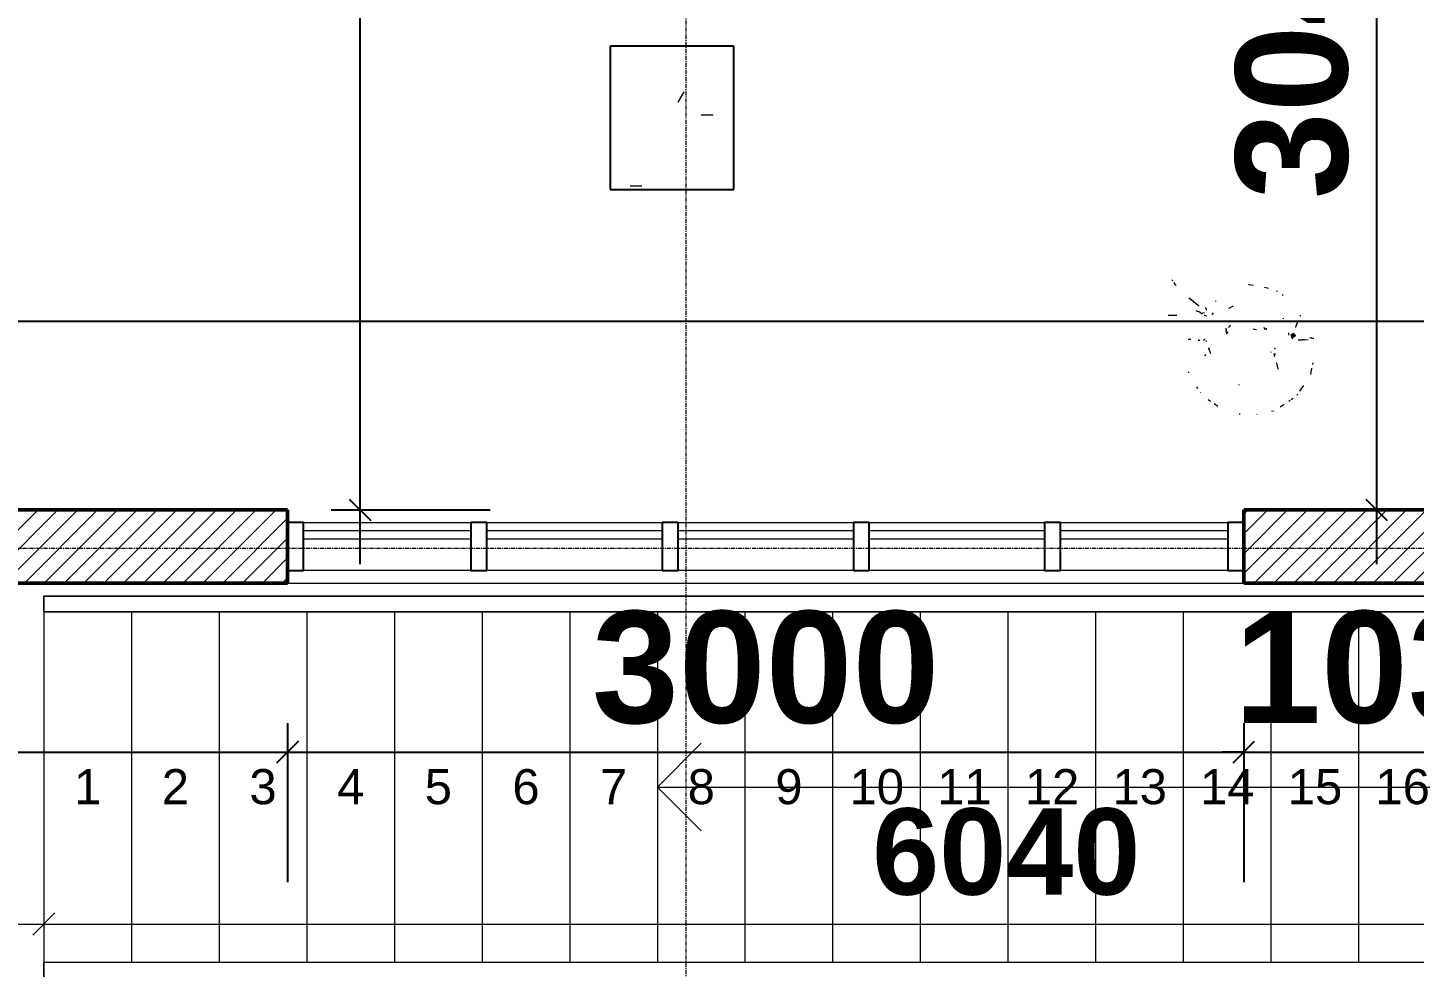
# Model space of a CAD drawing. Header units: inches. Extents: x 22 to 382261, y 22 to 371281.
# Drawn here: x 40439 to 44789, y 163592 to 166540 of the extents above; entities that cross this region are included whole.
import ezdxf

# ---------------------------------------------------------------- set-up
doc = ezdxf.new("R2010")
doc.units = ezdxf.units.IN
doc.header["$MEASUREMENT"] = 0
doc.linetypes.add('Grid Line 1_2_', pattern=[22.225, 12.7, -3.175, 3.175, -3.175])
doc.linetypes.add('Overhead', pattern=[3.96875, 2.38125, -1.5875])
for name, color, linetype, lineweight in [('A-ANNO-DIMS', 211, 'Continuous', 9), ('A-COLS', 52, 'Continuous', 9), ('A-FLOR', 192, 'Continuous', 9), ('A-FLOR-HRAL', 11, 'Continuous', 9), ('A-GLAZ-CURT', 52, 'Continuous', 9), ('A-GLAZ-CWMG', 51, 'Continuous', 9), ('A-WALL-PATT', 111, 'Continuous', 9), ('G-IMPT', 8, 'Continuous', 9), ('I-FURN', 30, 'Continuous', 9), ('I-WALL', 2, 'Continuous', 9), ('S-GRID', 1, 'Continuous', 9), ('S-STRS', 31, 'Continuous', 9), ('S-STRS-ANNO', 31, 'Continuous', 9)]:
    doc.layers.add(name, color=color, linetype=linetype, lineweight=lineweight)
doc.styles.add('Arial_1', font='arial.ttf', dxfattribs={"height": 340})
doc.styles.add('Arial_B', font='arialbd.ttf', dxfattribs={"height": 350.793651})
doc.styles.add('Arial_B_2', font='arialbd.ttf', dxfattribs={"height": 270.833333})
doc.dimstyles.new('2', dxfattribs={"dimscale": 304.8, "dimtxt": 346.888196, "dimasz": 0.221354, "dimexe": 1.338583, "dimexo": 0.0625, "dimgap": 0.278871, "dimtad": 1, "dimdec": 0, "dimzin": 0, "dimdsep": 46, "dimtxsty": 'Arial_B', "dimblk1": 'OBLIQUE', "dimblk2": 'OBLIQUE', "dimsah": 1, "dimcen": 0.09, "dimdle": 0.557743, "dimazin": 0, "dimtfac": 1, "dimtdec": 4, "dimtix": 1, "dimtmove": 0, "dimatfit": 3, "dimfxl": 0.557743, "dimfxlon": 1, "dimtvp": 1, "dimtolj": 1, "dimtzin": 0, "dimarcsym": 2})
doc.dimstyles.new('2_2', dxfattribs={"dimscale": 304.8, "dimtxt": 267.818092, "dimasz": 0.227865, "dimexe": 1.377953, "dimexo": 0.0625, "dimgap": 0.287073, "dimtad": 1, "dimdec": 0, "dimzin": 0, "dimdsep": 46, "dimtxsty": 'Arial_B_2', "dimblk1": 'OBLIQUE', "dimblk2": 'OBLIQUE', "dimsah": 1, "dimcen": 0.09, "dimdle": 0.574147, "dimazin": 0, "dimtfac": 1, "dimtdec": 4, "dimtix": 1, "dimtmove": 0, "dimatfit": 3, "dimfxl": 0.574147, "dimfxlon": 1, "dimtvp": 1, "dimtolj": 1, "dimtzin": 0, "dimlwd": 18, "dimlwe": 18, "dimarcsym": 2})

# ---------------------------------------------------------------- blocks, each defined once
blk = doc.blocks.new('System Panel - Glazed-442036-02-FIRST FLOOR DIM - PART B')
at = {"layer": 'A-GLAZ-CURT', "lineweight": 18}
for p, q in [((262.5, 49.5), (-262.5, 49.5)), ((-262.5, 49.5), (-262.5, 24.5)), ((262.5, 24.5), (262.5, 49.5)), ((-262.5, 24.5), (262.5, 24.5))]:
    blk.add_line(p, q, dxfattribs=at)
blk = doc.blocks.new('System Panel - Glazed-442047-02-FIRST FLOOR DIM - PART B')
at = {"layer": 'A-GLAZ-CURT', "lineweight": 18}
for p, q in [((275, 49.5), (-275, 49.5)), ((-275, 49.5), (-275, 24.5)), ((275, 24.5), (275, 49.5)), ((-275, 24.5), (275, 24.5))]:
    blk.add_line(p, q, dxfattribs=at)
blk = doc.blocks.new('Rectangular Mullion - 50 x 150mm-440587-02-FIRST FLOOR DIM - PART B')
at = {"layer": 'A-GLAZ-CWMG'}
for p, q in [((22763.3, 6383.2), (22763.3, 6908.2)), ((22913.3, 6908.2), (22913.3, 6383.2))]:
    blk.add_line(p, q, dxfattribs=at)
blk = doc.blocks.new('Rectangular Mullion - 50 x 150mm-441106-02-FIRST FLOOR DIM - PART B')
at = {"layer": 'A-GLAZ-CWMG'}
for p, q in [((22763.297347, 5783.191796), (22763.297347, 6333.191796)), ((22913.297347, 6333.191796), (22913.297347, 5783.191796))]:
    blk.add_line(p, q, dxfattribs=at)
blk = doc.blocks.new('Rectangular Mullion - 50 x 150mm-V14-02-FIRST FLOOR DIM - PART B')
at = {"layer": 'A-GLAZ-CWMG', "lineweight": 25}
for p, q in [((-50, 75), (0, 75)), ((-50, -75), (-50, 75)), ((0, 75), (0, -75)), ((0, -75), (-50, -75))]:
    blk.add_line(p, q, dxfattribs=at)
blk = doc.blocks.new('Rectangular Mullion - 50 x 150mm-442033-02-FIRST FLOOR DIM - PART B')
at = {"layer": 'A-GLAZ-CWMG', "lineweight": 25}
for p, q in [((-25, 75), (25, 75)), ((-25, -75), (-25, 75)), ((25, 75), (25, -75)), ((25, -75), (-25, -75))]:
    blk.add_line(p, q, dxfattribs=at)
blk = doc.blocks.new('Rectangular Mullion - 50 x 150mm-442043-02-FIRST FLOOR DIM - PART B')
at = {"layer": 'A-GLAZ-CWMG', "lineweight": 25}
for p, q in [((0, 75), (-50, 75)), ((-50, 75), (-50, -75)), ((0, -75), (0, 75)), ((-50, -75), (0, -75))]:
    blk.add_line(p, q, dxfattribs=at)
blk = doc.blocks.new('PLANTA_91 - PLANTA_ICV_DWG-V23-02-FIRST FLOOR DIM - PART B')
at = {"layer": 'G-IMPT'}
for p, q in [((357.5, 614.3), (360.5, 610.3)), ((363.7, 605.6), (366.1, 602.3)), ((368.5, 599.2), (366.1, 602.3)), ((368.5, 599.2), (371.4, 595.6)), ((601.6, 598.6), (598.1, 597.9)), ((612.4, 596.5), (601.6, 598.6)), ((656.7, 587.7), (647.8, 589.4)), ((660.5, 586.9), (658.7, 587.3)), ((685.4, 579.6), (688.1, 577.8)), ((703.3, 567.7), (706.4, 565.6)), ((418.6, 551.2), (412.1, 556.4)), ((412.1, 556.4), (417.5, 552)), ((425.3, 545.8), (418.6, 551.2)), ((425.3, 545.8), (432.2, 540.4)), ((432.2, 540.4), (439.4, 534.9)), ((443.8, 531.5), (439.4, 534.9)), ((464.8, 522.5), (464.7, 527.3)), ((464.8, 522.5), (464.9, 518.2)), ((494.9, 548.1), (494.1, 545.9)), ((536.9, 524.6), (543.7, 527.9)), ((549.6, 530.9), (543.7, 527.9)), ((346, 503), (359.3, 502.8)), ((359.3, 502.8), (372.8, 502.5)), ((436.1, 515.6), (433.6, 516.6)), ((438.4, 514.7), (436.1, 515.6)), ((443.7, 513), (438.4, 514.7)), ((446.3, 512.2), (440.8, 513.9)), ((448.2, 510), (441.8, 513.3)), ((446.1, 512.2), (443.1, 513.2)), ((446.1, 512.2), (446.3, 512.2)), ((448.2, 510), (452.5, 507.5)), ((453.3, 510.6), (454.9, 510.2)), ((460.1, 508.9), (454.9, 510.2)), ((463.8, 501.1), (458.6, 501.5)), ((465.1, 501), (460.1, 501.5)), ((463.8, 501.1), (460.1, 501.5)), ((465.1, 501), (463.8, 501.1)), ((465.1, 501), (466.3, 501)), ((484.2, 506.5), (482.7, 504.8)), ((484.2, 506.5), (482.9, 504.7)), ((485.2, 506.8), (483.2, 505.2)), ((487.6, 510.4), (484.6, 506.6)), ((487.6, 510.4), (485.2, 506.8)), ((707.3, 493.1), (706.6, 491.5)), ((749.3, 474.7), (753, 483.2)), ((760.6, 499.5), (762.4, 503.1)), ((528.1, 458.7), (528, 454.7)), ((528.2, 450.7), (528, 454.7)), ((528.1, 458.7), (528.5, 462.4)), ((528.2, 450.7), (528.7, 447)), ((528.7, 446.7), (529.5, 443.2)), ((532.2, 446.6), (531.4, 446.1)), ((531.5, 450.9), (531.6, 449)), ((531.8, 449.4), (532.5, 447.8)), ((532.1, 449.6), (532.6, 447.8)), ((538.4, 467.8), (535.7, 464.1)), ((536.9, 465.7), (535.7, 464.1)), ((538.4, 467.8), (536.9, 465.7)), ((540, 469.8), (537.2, 466.2)), ((538.4, 467.8), (537.2, 466.2)), ((538.4, 467.8), (540, 469.8)), ((539.5, 469.1), (541.7, 471.7)), ((540, 469.8), (539.5, 469.1)), ((540, 469.8), (541.7, 471.7)), ((622.9, 456.6), (613.9, 459.2)), ((616.7, 458.5), (613.9, 459.2)), ((616.7, 458.5), (614.6, 459)), ((649, 459.4), (647.7, 463.8)), ((648.4, 458.8), (649.7, 458.6)), ((654.3, 457.9), (649.7, 458.6)), ((651.6, 460.7), (651.8, 457.8)), ((652.9, 457.8), (654.5, 461)), ((653.1, 458.2), (654.7, 461.9)), ((653.1, 458.2), (654.5, 461)), ((653.4, 458.3), (654.7, 462)), ((653.4, 458.3), (654.7, 461.9)), ((653.6, 457.8), (654.7, 462)), ((653.6, 457.8), (654.4, 461.5)), ((653.8, 457.8), (653.9, 459.4)), ((653.8, 457.8), (653.9, 459.4)), ((653.9, 457.9), (654.1, 459.4)), ((724.9, 444.6), (724.2, 447.1)), ((726.1, 440.7), (724.9, 444.6)), ((732.9, 439.3), (733.1, 443.1)), ((732.9, 436.9), (732.9, 439.3)), ((733, 440), (733, 443.2)), ((733, 440), (733.1, 443.1)), ((733, 442.9), (733.6, 436.3)), ((734.8, 429.8), (733.6, 436.3)), ((735.8, 435.5), (734.8, 432.4)), ((739.1, 445.7), (735.8, 435.5)), ((737.6, 442.4), (736.4, 445.8)), ((742.9, 437.4), (736.8, 431.8)), ((739.7, 435.6), (736.8, 432.4)), ((739.1, 437.1), (737, 433.5)), ((737.6, 442.4), (739.2, 438.2)), ((738.7, 437.9), (738, 442.9)), ((738.6, 439.3), (738, 442.9)), ((738.6, 439.3), (738.2, 440.6)), ((739.2, 438.2), (738.2, 440.6)), ((738.7, 437.9), (738.4, 441.5)), ((739.4, 446.6), (739.1, 445.7)), ((740.3, 439), (739.4, 437.6)), ((740.7, 437.7), (739.4, 438.1)), ((739.7, 435.6), (742.8, 439.2)), ((741.1, 440.3), (743.8, 445)), ((742.9, 437.4), (746.3, 440.4)), ((747.1, 469.2), (745.3, 464.2)), ((749.3, 474.7), (747.1, 469.2)), ((408.3, 427.5), (417.3, 427)), ((408.3, 427.5), (414, 427.2)), ((417.3, 427), (414, 427.2)), ((442.8, 424.5), (439.8, 424.8)), ((440.6, 424.7), (445.9, 424.1)), ((458, 423.7), (458.4, 425.1)), ((458.4, 425.1), (459.5, 426.1)), ((461.2, 427.6), (459.5, 426.1)), ((462.7, 422), (466.1, 421.7)), ((473.2, 400.3), (474.2, 396.7)), ((474.8, 394.7), (473.2, 399.9)), ((473.2, 399.9), (474.2, 396.7)), ((474.8, 394.7), (476.8, 388.7)), ((737, 433.5), (734.3, 429.1)), ((736.4, 432.5), (734.3, 429.1)), ((736.2, 431.3), (734.8, 430)), ((735.3, 430.7), (734.8, 430.1)), ((753.7, 425.3), (760.6, 425.2)), ((760.6, 425.2), (767.5, 425.4)), ((774.2, 425.7), (767.5, 425.4)), ((774.2, 425.7), (785.4, 426.8)), ((789.1, 433.2), (794.5, 431.8)), ((797.3, 431.2), (794.5, 431.8)), ((797.3, 431.2), (802.8, 430.4)), ((463, 379.3), (462.6, 375.2)), ((462.6, 375.2), (463, 379.2)), ((476.5, 388.7), (479, 382.4)), ((476.8, 388.7), (479, 382.4)), ((669.2, 387.2), (667.8, 387.4)), ((667.8, 387.4), (669.7, 387)), ((677.7, 378.7), (682, 379.7)), ((679.3, 378.8), (678.7, 382.8)), ((680, 374.9), (679.3, 378.8)), ((680.6, 372), (680, 374.9)), ((680.4, 382.5), (681.2, 378.7)), ((685, 354.8), (685.7, 352)), ((685.7, 352), (690.4, 334)), ((799.5, 353.5), (798.5, 348.7)), ((409.4, 325.5), (410, 322.2)), ((796.1, 336.4), (792.3, 317.1)), ((439, 273.3), (435.9, 277.8)), ((568.4, 285.3), (568.4, 285.4)), ((568.5, 283.5), (568.4, 285.3)), ((770.2, 282), (758.3, 264.2)), ((448.4, 259.2), (447.4, 260.6)), ((479.2, 232.1), (471.7, 237.2)), ((502, 216.9), (490.7, 224.4)), ((709.8, 222.6), (697.3, 214.2)), ((728.9, 235.3), (724.4, 232.3)), ((737.8, 241.3), (732.3, 237.6)), ((752.1, 254.9), (749.4, 250.9)), ((568.4, 193.9), (571.7, 193.2)), ((625.7, 192), (623.9, 191.7)), ((672.9, 201.4), (670.6, 200.9)), ((678.9, 202.6), (677.4, 202.3))]:
    blk.add_line(p, q, dxfattribs=at)
at = {"layer": 'I-FURN'}
for p, q in [((458.9, 426.6), (460, 427.5)), ((463.5, 429.9), (463.7, 429.9)), ((679.6, 398.5), (681.7, 397.5)), ((681.7, 397.5), (680, 398.3))]:
    blk.add_line(p, q, dxfattribs=at)
blk = doc.blocks.new('PLANTA_91 - PLANTA_91-V24-02-FIRST FLOOR DIM - PART B')
blk.add_blockref('PLANTA_91 - PLANTA_ICV_DWG-V23-02-FIRST FLOOR DIM - PART B', (-541, -457.8))
blk = doc.blocks.new('Top Rail Type - Top Rail_Internal_-909775-02-FIRST FLOOR DIM - PART B')
at = {"layer": 'A-FLOR-HRAL'}
for p, q in [((14031.2, -6061.4), (14031.2, -6011.4)), ((14031.2, -6011.4), (18706.2, -6011.4))]:
    blk.add_line(p, q, dxfattribs=at)
blk = doc.blocks.new('Top Rail Type - Top Rail_Internal_-V25-02-FIRST FLOOR DIM - PART B')
at = {"layer": 'A-FLOR-HRAL'}
for q in [(14031.2, -6061.4), (18706.2, -6011.4)]:
    blk.add_line((14031.2, -6011.4), q, dxfattribs=at)
blk = doc.blocks.new('Top Rail Type - Top Rail_Internal_-909790-02-FIRST FLOOR DIM - PART B')
at = {"layer": 'A-FLOR-HRAL'}
for p, q in [((14031.2, -4912.2), (14031.2, -4862.2)), ((14031.2, -4862.2), (18706.2, -4862.2)), ((18706.2, -4912.2), (14031.2, -4912.2))]:
    blk.add_line(p, q, dxfattribs=at)
blk = doc.blocks.new('Top Rail Type - Top Rail_Internal_-V26-02-FIRST FLOOR DIM - PART B')
at = {"layer": 'A-FLOR-HRAL'}
for p, q in [((14031.2, -4862.2), (14031.2, -4912.2)), ((14031.2, -4862.2), (18706.2, -4862.2)), ((14031.2, -4912.2), (18706.2, -4912.2))]:
    blk.add_line(p, q, dxfattribs=at)
blk = doc.blocks.new('_Oblique')
at = {"color": 0, "linetype": 'ByBlock', "lineweight": -2}
blk.add_line((-0.5, -0.5), (0.5, 0.5), dxfattribs=at)
blk = doc.blocks.new('*D5460')
at = {"layer": 'A-ANNO-DIMS', "color": 0, "lineweight": -2, "transparency": 16777216}
for p, q in [((14939.5, 164358.1), (14939.5, 163859.1)), ((41254.5, 164358.1), (41254.5, 163859.1)), ((14769.5, 164267.1), (41424.5, 164267.1))]:
    blk.add_line(p, q, dxfattribs=at)
at = {"layer": 'Defpoints', "color": 0, "transparency": 16777216}
for p in [(14939.5, 164377.1), (41254.5, 164377.1), (41254.5, 164267.1)]:
    blk.add_point(p, dxfattribs=at)
at = {"layer": 'A-ANNO-DIMS', "color": 0, "lineweight": -2, "transparency": 16777216, "xscale": 67.46874999999999, "yscale": 67.46874999999999, "zscale": 67.46874999999999, "rotation": 180}
blk.add_blockref('_Oblique', (14939.5, 164267.1), dxfattribs=at)
at = {"layer": 'A-ANNO-DIMS', "color": 0, "lineweight": -2, "transparency": 16777216, "xscale": 67.46874999999999, "yscale": 67.46874999999999, "zscale": 67.46874999999999}
blk.add_blockref('_Oblique', (41254.5, 164267.1), dxfattribs=at)
at = {"layer": 'A-ANNO-DIMS', "color": 0, "transparency": 16777216, "insert": (28097, 164531.2), "char_height": 350.79, "width": 1026.089, "attachment_point": 5, "style": 'Arial_B'}
blk.add_mtext('\\A1;26315', dxfattribs=at)
blk = doc.blocks.new('*D5461')
at = {"layer": 'A-ANNO-DIMS', "color": 0, "lineweight": -2, "transparency": 16777216}
for p, q in [((41254.5, 164358.1), (41254.5, 163859.1)), ((44254.5, 164358.1), (44254.5, 163859.1)), ((41084.5, 164267.1), (44424.5, 164267.1))]:
    blk.add_line(p, q, dxfattribs=at)
at = {"layer": 'Defpoints', "color": 0, "transparency": 16777216}
for p in [(41254.5, 164377.1), (44254.5, 164377.1), (44254.5, 164267.1)]:
    blk.add_point(p, dxfattribs=at)
at = {"layer": 'A-ANNO-DIMS', "color": 0, "lineweight": -2, "transparency": 16777216, "xscale": 67.46874999999999, "yscale": 67.46874999999999, "zscale": 67.46874999999999, "rotation": 180}
blk.add_blockref('_Oblique', (41254.5, 164267.1), dxfattribs=at)
at = {"layer": 'A-ANNO-DIMS', "color": 0, "lineweight": -2, "transparency": 16777216, "xscale": 67.46874999999999, "yscale": 67.46874999999999, "zscale": 67.46874999999999}
blk.add_blockref('_Oblique', (44254.5, 164267.1), dxfattribs=at)
at = {"layer": 'A-ANNO-DIMS', "color": 0, "transparency": 16777216, "insert": (42754.5, 164531.2), "char_height": 350.79, "width": 820.872, "attachment_point": 5, "style": 'Arial_B'}
blk.add_mtext('\\A1;3000', dxfattribs=at)
blk = doc.blocks.new('*D5462')
at = {"layer": 'A-ANNO-DIMS', "color": 0, "lineweight": -2, "transparency": 16777216}
for p, q in [((44254.5, 164358.1), (44254.5, 163859.1)), ((45284.5, 164358.1), (45284.5, 163859.1)), ((44254.5, 164267.1), (44187, 164267.1)), ((44254.5, 164267.1), (45284.5, 164267.1)), ((45284.5, 164267.1), (45352, 164267.1))]:
    blk.add_line(p, q, dxfattribs=at)
at = {"layer": 'Defpoints', "color": 0, "transparency": 16777216}
for p in [(44254.5, 164377.1), (45284.5, 164377.1), (45284.5, 164267.1)]:
    blk.add_point(p, dxfattribs=at)
at = {"layer": 'A-ANNO-DIMS', "color": 0, "lineweight": -2, "transparency": 16777216, "xscale": 67.46874999999999, "yscale": 67.46874999999999, "zscale": 67.46874999999999}
blk.add_blockref('_Oblique', (44254.5, 164267.1), dxfattribs=at)
at = {"layer": 'A-ANNO-DIMS', "color": 0, "lineweight": -2, "transparency": 16777216, "xscale": 67.46874999999999, "yscale": 67.46874999999999, "zscale": 67.46874999999999, "rotation": 180}
blk.add_blockref('_Oblique', (45284.5, 164267.1), dxfattribs=at)
at = {"layer": 'A-ANNO-DIMS', "color": 0, "transparency": 16777216, "insert": (44769.5, 164531.2), "char_height": 350.79, "width": 820.872, "attachment_point": 5, "style": 'Arial_B'}
blk.add_mtext('\\A1;1030', dxfattribs=at)
blk = doc.blocks.new('*D5495')
at = {"layer": 'A-ANNO-DIMS', "color": 0, "lineweight": -2, "transparency": 16777216}
for p, q in [((41481.9, 164857), (41481.9, 178242)), ((41391, 178072), (41889.9, 178072)), ((41391, 165027), (41889.9, 165027))]:
    blk.add_line(p, q, dxfattribs=at)
at = {"layer": 'Defpoints', "color": 0, "transparency": 16777216}
for p in [(41371.9, 178072), (41481.9, 178072), (41371.9, 165027)]:
    blk.add_point(p, dxfattribs=at)
at = {"layer": 'A-ANNO-DIMS', "color": 0, "lineweight": -2, "transparency": 16777216, "xscale": 67.46874999999999, "yscale": 67.46874999999999, "zscale": 67.46874999999999}
for p, rotation in [((41481.9, 178072), 90), ((41481.9, 165027), 270)]:
    blk.add_blockref('_Oblique', p, dxfattribs=dict(at, rotation=rotation))
at = {"layer": 'A-ANNO-DIMS', "color": 0, "transparency": 16777216, "insert": (41217.8, 171549.5), "char_height": 350.79, "width": 1026.089, "attachment_point": 5, "rotation": 90, "style": 'Arial_B'}
blk.add_mtext('\\A1;13045', dxfattribs=at)
blk = doc.blocks.new('*D5496')
at = {"layer": 'A-ANNO-DIMS', "color": 0, "lineweight": -2, "transparency": 16777216}
for p, q in [((28139.5, 165709.6), (28139.5, 165210.6)), ((45054.5, 165709.6), (45054.5, 165210.6)), ((27969.5, 165618.6), (45224.5, 165618.6))]:
    blk.add_line(p, q, dxfattribs=at)
at = {"layer": 'Defpoints', "color": 0, "transparency": 16777216}
for p in [(28139.5, 165728.6), (45054.5, 165728.6), (45054.5, 165618.6)]:
    blk.add_point(p, dxfattribs=at)
at = {"layer": 'A-ANNO-DIMS', "color": 0, "lineweight": -2, "transparency": 16777216, "xscale": 67.46874999999999, "yscale": 67.46874999999999, "zscale": 67.46874999999999, "rotation": 180}
blk.add_blockref('_Oblique', (28139.5, 165618.6), dxfattribs=at)
at = {"layer": 'A-ANNO-DIMS', "color": 0, "lineweight": -2, "transparency": 16777216, "xscale": 67.46874999999999, "yscale": 67.46874999999999, "zscale": 67.46874999999999}
blk.add_blockref('_Oblique', (45054.5, 165618.6), dxfattribs=at)
at = {"layer": 'A-ANNO-DIMS', "color": 0, "transparency": 16777216, "insert": (36597, 165882.8), "char_height": 350.79, "width": 1026.089, "attachment_point": 5, "style": 'Arial_B'}
blk.add_mtext('\\A1;16915', dxfattribs=at)
blk = doc.blocks.new('*D5556')
at = {"layer": 'A-ANNO-DIMS', "color": 0, "lineweight": -2, "transparency": 16777216}
for p, q in [((44670.9, 168237), (44670.9, 164857)), ((44761.8, 168067), (44262.9, 168067)), ((44761.8, 165027), (44262.9, 165027))]:
    blk.add_line(p, q, dxfattribs=at)
at = {"layer": 'Defpoints', "color": 0, "transparency": 16777216}
for p in [(44780.9, 168067), (44670.9, 165027), (44780.9, 165027)]:
    blk.add_point(p, dxfattribs=at)
at = {"layer": 'A-ANNO-DIMS', "color": 0, "lineweight": -2, "transparency": 16777216, "xscale": 67.46874999999999, "yscale": 67.46874999999999, "zscale": 67.46874999999999}
for p, rotation in [((44670.9, 168067), 90), ((44670.9, 165027), 270)]:
    blk.add_blockref('_Oblique', p, dxfattribs=dict(at, rotation=rotation))
at = {"layer": 'A-ANNO-DIMS', "color": 0, "transparency": 16777216, "insert": (44406.8, 166547), "char_height": 350.79, "width": 820.872, "attachment_point": 5, "rotation": 90, "style": 'Arial_B'}
blk.add_mtext('\\A1;3040', dxfattribs=at)
blk = doc.blocks.new('*D5623')
at = {"layer": 'A-ANNO-DIMS', "color": 0, "lineweight": 18, "transparency": 16777216}
for p, q in [((40165.8, 163382), (40165.8, 164972)), ((40074.8, 164797), (40585.8, 164797)), ((40256.7, 163557), (39745.8, 163557))]:
    blk.add_line(p, q, dxfattribs=at)
at = {"layer": 'Defpoints', "color": 0, "transparency": 16777216}
for p in [(40055.8, 164797), (40165.8, 164797), (40275.8, 163557)]:
    blk.add_point(p, dxfattribs=at)
at = {"layer": 'A-ANNO-DIMS', "color": 0, "lineweight": 18, "transparency": 16777216, "xscale": 69.45312499999999, "yscale": 69.45312499999999, "zscale": 69.45312499999999}
for p, rotation in [((40165.8, 164797), 90), ((40165.8, 163557), 270)]:
    blk.add_blockref('_Oblique', p, dxfattribs=dict(at, rotation=rotation))
at = {"layer": 'A-ANNO-DIMS', "color": 0, "lineweight": 18, "transparency": 16777216, "insert": (39940, 164177), "char_height": 270.83, "width": 615.654, "attachment_point": 5, "rotation": 90, "style": 'Arial_B_2'}
blk.add_mtext('\\A1;1240', dxfattribs=at)
blk = doc.blocks.new('*D5624')
at = {"layer": 'A-ANNO-DIMS', "color": 0, "lineweight": 18, "transparency": 16777216}
for p, q in [((40489.5, 163818.3), (40489.5, 163307.4)), ((46529.1, 163818.3), (46529.1, 163307.4)), ((40314.5, 163727.4), (46704.1, 163727.4))]:
    blk.add_line(p, q, dxfattribs=at)
at = {"layer": 'Defpoints', "color": 0, "transparency": 16777216}
for p in [(40489.5, 163837.4), (46529.1, 163837.4), (46529.1, 163727.4)]:
    blk.add_point(p, dxfattribs=at)
at = {"layer": 'A-ANNO-DIMS', "color": 0, "lineweight": 18, "transparency": 16777216, "xscale": 69.45312499999999, "yscale": 69.45312499999999, "zscale": 69.45312499999999, "rotation": 180}
blk.add_blockref('_Oblique', (40489.5, 163727.4), dxfattribs=at)
at = {"layer": 'A-ANNO-DIMS', "color": 0, "lineweight": 18, "transparency": 16777216, "xscale": 69.45312499999999, "yscale": 69.45312499999999, "zscale": 69.45312499999999}
blk.add_blockref('_Oblique', (46529.1, 163727.4), dxfattribs=at)
at = {"layer": 'A-ANNO-DIMS', "color": 0, "lineweight": 18, "transparency": 16777216, "insert": (43509.3, 163953.1), "char_height": 270.83, "width": 615.654, "attachment_point": 5, "style": 'Arial_B_2'}
blk.add_mtext('\\A1;6040', dxfattribs=at)

msp = doc.modelspace()

# ---------------------------------------------------------------- hatches: boundary and pattern name
at = {"layer": 'A-COLS'}
h = msp.add_hatch(dxfattribs=at)
h.set_pattern_fill('FP_2', color=256, style=0, pattern_type=2)
h.set_pattern_definition([(0, (26458.3, 169618.84), (894.08, 223.52), [36.88, -633.68, 36.88, -633.68, -3576.32]), (0, (26458.3, 169618.84), (894.08, 223.52), [-1341.12, 36.881, -1304.239, 36.881, -633.679, -1564.64]), (0, (26458.3, 169618.84), (894.08, 223.52), [-3352.8, 36.88, -410.16, 36.88, -1080.72]), (120, (26793.58, 169730.6), (-640.614, 662.536), [36.88, -633.68, 36.88, -4210]), (120, (26793.58, 169730.6), (-640.614, 662.536), [-707.44, -633.68, 36.88, -1304.24, -2235.2]), (120, (26793.58, 169730.6), (-640.614, 662.536), [-2682.24, 36.88, -633.68, 36.88, -1527.76]), (120, (26793.58, 169730.6), (-640.614, 662.536), [-3389.68, -410.16, 36.88, -1080.72]), (240, (26905.34, 170177.64), (-253.466, -886.056), [36.88, -633.68, 36.88, -4210]), (240, (26905.34, 170177.64), (-253.466, -886.056), [-707.44, -633.68, 36.88, -1304.24, -2235.2]), (240, (26905.34, 170177.64), (-253.466, -886.056), [-2682.24, 36.88, -633.68, 36.88, -1527.76]), (240, (26905.34, 170177.64), (-253.466, -886.056), [-3389.68, -410.16, 36.88, -1080.72])])
h.paths.add_polyline_path([(42654.5, 166032), (42654.5, 166482), (42267, 166482), (42267, 166032), (42612.4, 166032)])
at = {"layer": 'A-WALL-PATT'}
h = msp.add_hatch(dxfattribs=at)
h.set_pattern_fill('FP_1', color=256, style=0, pattern_type=2)
h.set_pattern_definition([(45, (26458.296, 169618.836), (-31.1127, 31.1127), [])])
h.paths.add_polyline_path([(45054.5, 164797), (45054.5, 165027), (44254.5, 165027), (44254.5, 164797), (44979.1, 164797)])
h.paths.add_polyline_path([(28814.5, 164797), (28814.5, 165027), (28024.5, 165027), (28024.5, 164797)])
h.paths.add_polyline_path([(31814.5, 164797), (33914.5, 164797), (33914.5, 165027), (31814.5, 165027)])
h.paths.add_polyline_path([(36914.5, 164797), (41254.5, 164797), (41254.5, 165027), (36914.5, 165027)])

# ---------------------------------------------------------------- linework, layer by layer
at = {"layer": 'A-COLS', "lineweight": 25}
for p, q in [((42267, 166482), (42267, 166032)), ((42654.5, 166482), (42267, 166482)), ((42654.5, 166032), (42654.5, 166482)), ((42267, 166032), (42654.5, 166032))]:
    msp.add_line(p, q, dxfattribs=at)
at = {"layer": 'A-FLOR'}
msp.add_line((41254.5, 164797), (44254.5, 164797), dxfattribs=at)
at = {"layer": 'I-WALL', "lineweight": 50}
for p, q in [((41254.5, 165027), (36914.5, 165027)), ((41254.5, 164797), (41254.5, 165027)), ((45054.5, 165027), (44254.5, 165027)), ((44254.5, 165027), (44254.5, 164797)), ((36914.5, 164797), (41254.5, 164797)), ((44254.5, 164797), (45284.5, 164797))]:
    msp.add_line(p, q, dxfattribs=at)
at = {"layer": 'S-GRID', "linetype": 'Grid Line 1_2_'}
for p, q in [((42504.5, 160215.5), (42504.5, 184629.6)), ((13374.5, 164907), (52337.5, 164907))]:
    msp.add_line(p, q, dxfattribs=at)
at = {"layer": 'S-STRS'}
for p, q in [((40489.5, 164757), (40764.5, 164757)), ((40764.5, 164757), (41039.5, 164757)), ((41039.5, 164757), (41314.5, 164757)), ((41314.5, 164757), (41589.5, 164757)), ((41589.5, 164757), (41864.5, 164757)), ((41864.5, 164757), (42139.5, 164757)), ((42139.5, 164757), (42414.5, 164757)), ((42414.5, 164757), (42689.5, 164757)), ((42689.5, 164757), (42964.5, 164757)), ((42964.5, 164757), (43239.5, 164757)), ((43239.5, 164757), (43514.5, 164757)), ((43514.5, 164757), (43789.5, 164757)), ((43789.5, 164757), (44064.5, 164757)), ((44064.5, 164757), (44339.5, 164757)), ((44339.5, 164757), (44614.5, 164757)), ((44614.5, 164757), (44889.5, 164757)), ((40489.5, 164706.6), (40489.5, 163607.4)), ((40764.5, 164706.6), (40764.5, 163607.4)), ((41039.5, 164706.6), (41039.5, 163607.4)), ((41314.5, 164706.6), (41314.5, 163607.4)), ((41589.5, 164706.6), (41589.5, 163607.4)), ((41864.5, 164706.6), (41864.5, 163607.4)), ((42139.5, 164706.6), (42139.5, 163607.4)), ((42414.5, 164706.6), (42414.5, 163607.4)), ((42689.5, 164706.6), (42689.5, 163607.4)), ((42964.5, 164706.6), (42964.5, 163607.4)), ((43239.5, 164706.6), (43239.5, 163607.4)), ((43514.5, 164706.6), (43514.5, 163607.4)), ((43789.5, 164706.6), (43789.5, 163607.4)), ((44064.5, 164706.6), (44064.5, 163607.4)), ((44339.5, 164706.6), (44339.5, 163607.4)), ((44614.5, 164706.6), (44614.5, 163607.4))]:
    msp.add_line(p, q, dxfattribs=at)
at = {"layer": 'S-STRS', "linetype": 'Overhead'}
for p, q in [((40489.5, 164706.6), (40489.5, 163607.4)), ((40764.5, 164706.6), (40764.5, 163607.4)), ((41039.5, 164706.6), (41039.5, 163607.4)), ((41314.5, 164706.6), (41314.5, 163607.4)), ((41589.5, 164706.6), (41589.5, 163607.4)), ((41864.5, 164706.6), (41864.5, 163607.4)), ((42139.5, 164706.6), (42139.5, 163607.4)), ((42414.5, 164706.6), (42414.5, 163607.4)), ((42689.5, 164706.6), (42689.5, 163607.4)), ((42964.5, 164706.6), (42964.5, 163607.4)), ((43239.5, 164706.6), (43239.5, 163607.4)), ((43514.5, 164706.6), (43514.5, 163607.4)), ((43789.5, 164706.6), (43789.5, 163607.4)), ((44064.5, 164706.6), (44064.5, 163607.4)), ((44339.5, 164706.6), (44339.5, 163607.4)), ((44614.5, 164706.6), (44614.5, 163607.4))]:
    msp.add_line(p, q, dxfattribs=at)
at = {"layer": 'S-STRS-ANNO'}
for p, q in [((42414.5, 164157), (42552, 164294.5)), ((42414.5, 164157), (42689.5, 164157)), ((42414.5, 164157), (42552, 164019.5)), ((42689.5, 164157), (42964.5, 164157)), ((42964.5, 164157), (43239.5, 164157)), ((43239.5, 164157), (43514.5, 164157)), ((43514.5, 164157), (43789.5, 164157)), ((43789.5, 164157), (44064.5, 164157)), ((44064.5, 164157), (44339.5, 164157)), ((44339.5, 164157), (44614.5, 164157)), ((44614.5, 164157), (44889.5, 164157))]:
    msp.add_line(p, q, dxfattribs=at)

# ---------------------------------------------------------------- block references
at = {"layer": 'A-FLOR-HRAL'}
for name in ['Top Rail Type - Top Rail_Internal_-909775-02-FIRST FLOOR DIM - PART B', 'Top Rail Type - Top Rail_Internal_-V25-02-FIRST FLOOR DIM - PART B', 'Top Rail Type - Top Rail_Internal_-909790-02-FIRST FLOOR DIM - PART B', 'Top Rail Type - Top Rail_Internal_-V26-02-FIRST FLOOR DIM - PART B']:
    msp.add_blockref(name, (26458.3, 169618.8), dxfattribs=at)
at = {"layer": 'A-GLAZ-CURT'}
for name, p in [('System Panel - Glazed-442036-02-FIRST FLOOR DIM - PART B', (41567, 164912)), ('System Panel - Glazed-442047-02-FIRST FLOOR DIM - PART B', (42154.5, 164912)), ('System Panel - Glazed-442047-02-FIRST FLOOR DIM - PART B', (42754.5, 164912)), ('System Panel - Glazed-442047-02-FIRST FLOOR DIM - PART B', (43354.5, 164912)), ('System Panel - Glazed-442036-02-FIRST FLOOR DIM - PART B', (43942, 164912))]:
    msp.add_blockref(name, p, dxfattribs=at)
at = {"layer": 'A-GLAZ-CWMG'}
for name, p, rotation in [('Rectangular Mullion - 50 x 150mm-442043-02-FIRST FLOOR DIM - PART B', (41254.5, 164912), 180), ('Rectangular Mullion - 50 x 150mm-440587-02-FIRST FLOOR DIM - PART B', (48212.7, 142073.7), 90), ('Rectangular Mullion - 50 x 150mm-441106-02-FIRST FLOOR DIM - PART B', (48212.7, 142073.7), 90), ('Rectangular Mullion - 50 x 150mm-441106-02-FIRST FLOOR DIM - PART B', (48812.7, 142073.7), 90), ('Rectangular Mullion - 50 x 150mm-441106-02-FIRST FLOOR DIM - PART B', (49412.7, 142073.7), 90), ('Rectangular Mullion - 50 x 150mm-440587-02-FIRST FLOOR DIM - PART B', (50587.7, 142073.7), 90)]:
    msp.add_blockref(name, p, dxfattribs=dict(at, rotation=rotation))
at = {"layer": 'A-GLAZ-CWMG', "extrusion": (0, 0, -1), "rotation": 180}
for name, p in [('Rectangular Mullion - 50 x 150mm-442033-02-FIRST FLOOR DIM - PART B', (-41854.5, 164912)), ('Rectangular Mullion - 50 x 150mm-442033-02-FIRST FLOOR DIM - PART B', (-42454.5, 164912)), ('Rectangular Mullion - 50 x 150mm-442033-02-FIRST FLOOR DIM - PART B', (-43054.5, 164912)), ('Rectangular Mullion - 50 x 150mm-442033-02-FIRST FLOOR DIM - PART B', (-43654.5, 164912)), ('Rectangular Mullion - 50 x 150mm-V14-02-FIRST FLOOR DIM - PART B', (-44254.5, 164912))]:
    msp.add_blockref(name, p, dxfattribs=at)
at = {"layer": 'I-FURN'}
msp.add_blockref('PLANTA_91 - PLANTA_91-V24-02-FIRST FLOOR DIM - PART B', (44212.1, 165592.6), dxfattribs=at)

# ---------------------------------------------------------------- texts
at = {"layer": 'S-STRS-ANNO', "char_height": 110, "attachment_point": 1, "line_spacing_factor": 0.941778, "style": 'Arial_1'}
for s, insert, width in [('1', (40584.7, 164213.5), 101.524), ('2', (40859.7, 164213.5), 101.524), ('3', (41134.7, 164213.5), 101.524), ('4', (41409.7, 164213.5), 101.524), ('5', (41684.7, 164213.5), 101.524), ('6', (41959.7, 164213.5), 101.524), ('7', (42234.7, 164213.5), 101.524), ('8', (42509.7, 164213.5), 101.524), ('9', (42784.7, 164213.5), 101.524), ('10', (43017.4, 164213.5), 203.047), ('11', (43292.4, 164213.5), 203.047), ('12', (43567.4, 164213.5), 203.047), ('13', (43842.4, 164213.5), 203.047), ('14', (44117.4, 164213.5), 203.047), ('15', (44392.4, 164213.5), 203.047), ('16', (44667.4, 164213.5), 203.047)]:
    msp.add_mtext(s, dxfattribs=dict(at, insert=insert, width=width))

# ---------------------------------------------------------------- dimensions: what is measured, and where the dimension line sits
at = {"layer": 'A-ANNO-DIMS'}
for base, p1, p2, override, picture, middle in [((41481.9, 178072), (41371.9, 165027), (41371.9, 178072), {"dimpost": '<>', "dimfxl": 13045}, '*D5495', (41217.8, 171549.5)), ((44670.9, 165027), (44780.9, 168067), (44780.9, 165027), {"dimpost": '<>', "dimfxl": 3040}, '*D5556', (44406.8, 166547))]:
    dim = msp.add_linear_dim(base=base, p1=p1, p2=p2, angle=90, dimstyle='2', override=override, dxfattribs=at)
    dim.commit()
    dim.dimension.update_dxf_attribs({"geometry": picture, "text_midpoint": middle})
for base, p1, p2, override, picture, middle in [((45054.5, 165618.6), (28139.5, 165728.6), (45054.5, 165728.6), {"dimpost": '<>', "dimfxl": 16915}, '*D5496', (36597, 165882.8)), ((41254.5, 164267.1), (14939.5, 164377.1), (41254.5, 164377.1), {"dimpost": '<>', "dimfxl": 26315}, '*D5460', (28097, 164531.2)), ((44254.5, 164267.1), (41254.5, 164377.1), (44254.5, 164377.1), {"dimpost": '<>', "dimfxl": 3000}, '*D5461', (42754.5, 164531.2)), ((45284.5, 164267.1), (44254.5, 164377.1), (45284.5, 164377.1), {"dimpost": '<>', "dimfxl": 1030}, '*D5462', (44769.5, 164531.2))]:
    dim = msp.add_linear_dim(base=base, p1=p1, p2=p2, dimstyle='2', override=override, dxfattribs=at)
    dim.commit()
    dim.dimension.update_dxf_attribs({"geometry": picture, "text_midpoint": middle})
at = {"layer": 'A-ANNO-DIMS', "lineweight": 18}
dim = msp.add_linear_dim(base=(40165.8, 164797), p1=(40275.8, 163557), p2=(40055.8, 164797), angle=90, dimstyle='2_2', override={"dimpost": '<>', "dimfxl": 1259.364919}, dxfattribs=at)
dim.commit()
dim.dimension.update_dxf_attribs({"geometry": '*D5623', "text_midpoint": (39940, 164177)})
dim = msp.add_linear_dim(base=(46529.1, 163727.4), p1=(40489.5, 163837.4), p2=(46529.1, 163837.4), dimstyle='2_2', override={"dimpost": '<>', "dimfxl": 6039.6}, dxfattribs=at)
dim.commit()
dim.dimension.update_dxf_attribs({"geometry": '*D5624', "text_midpoint": (43509.3, 163953.1)})

doc.saveas('drawing.dxf')
